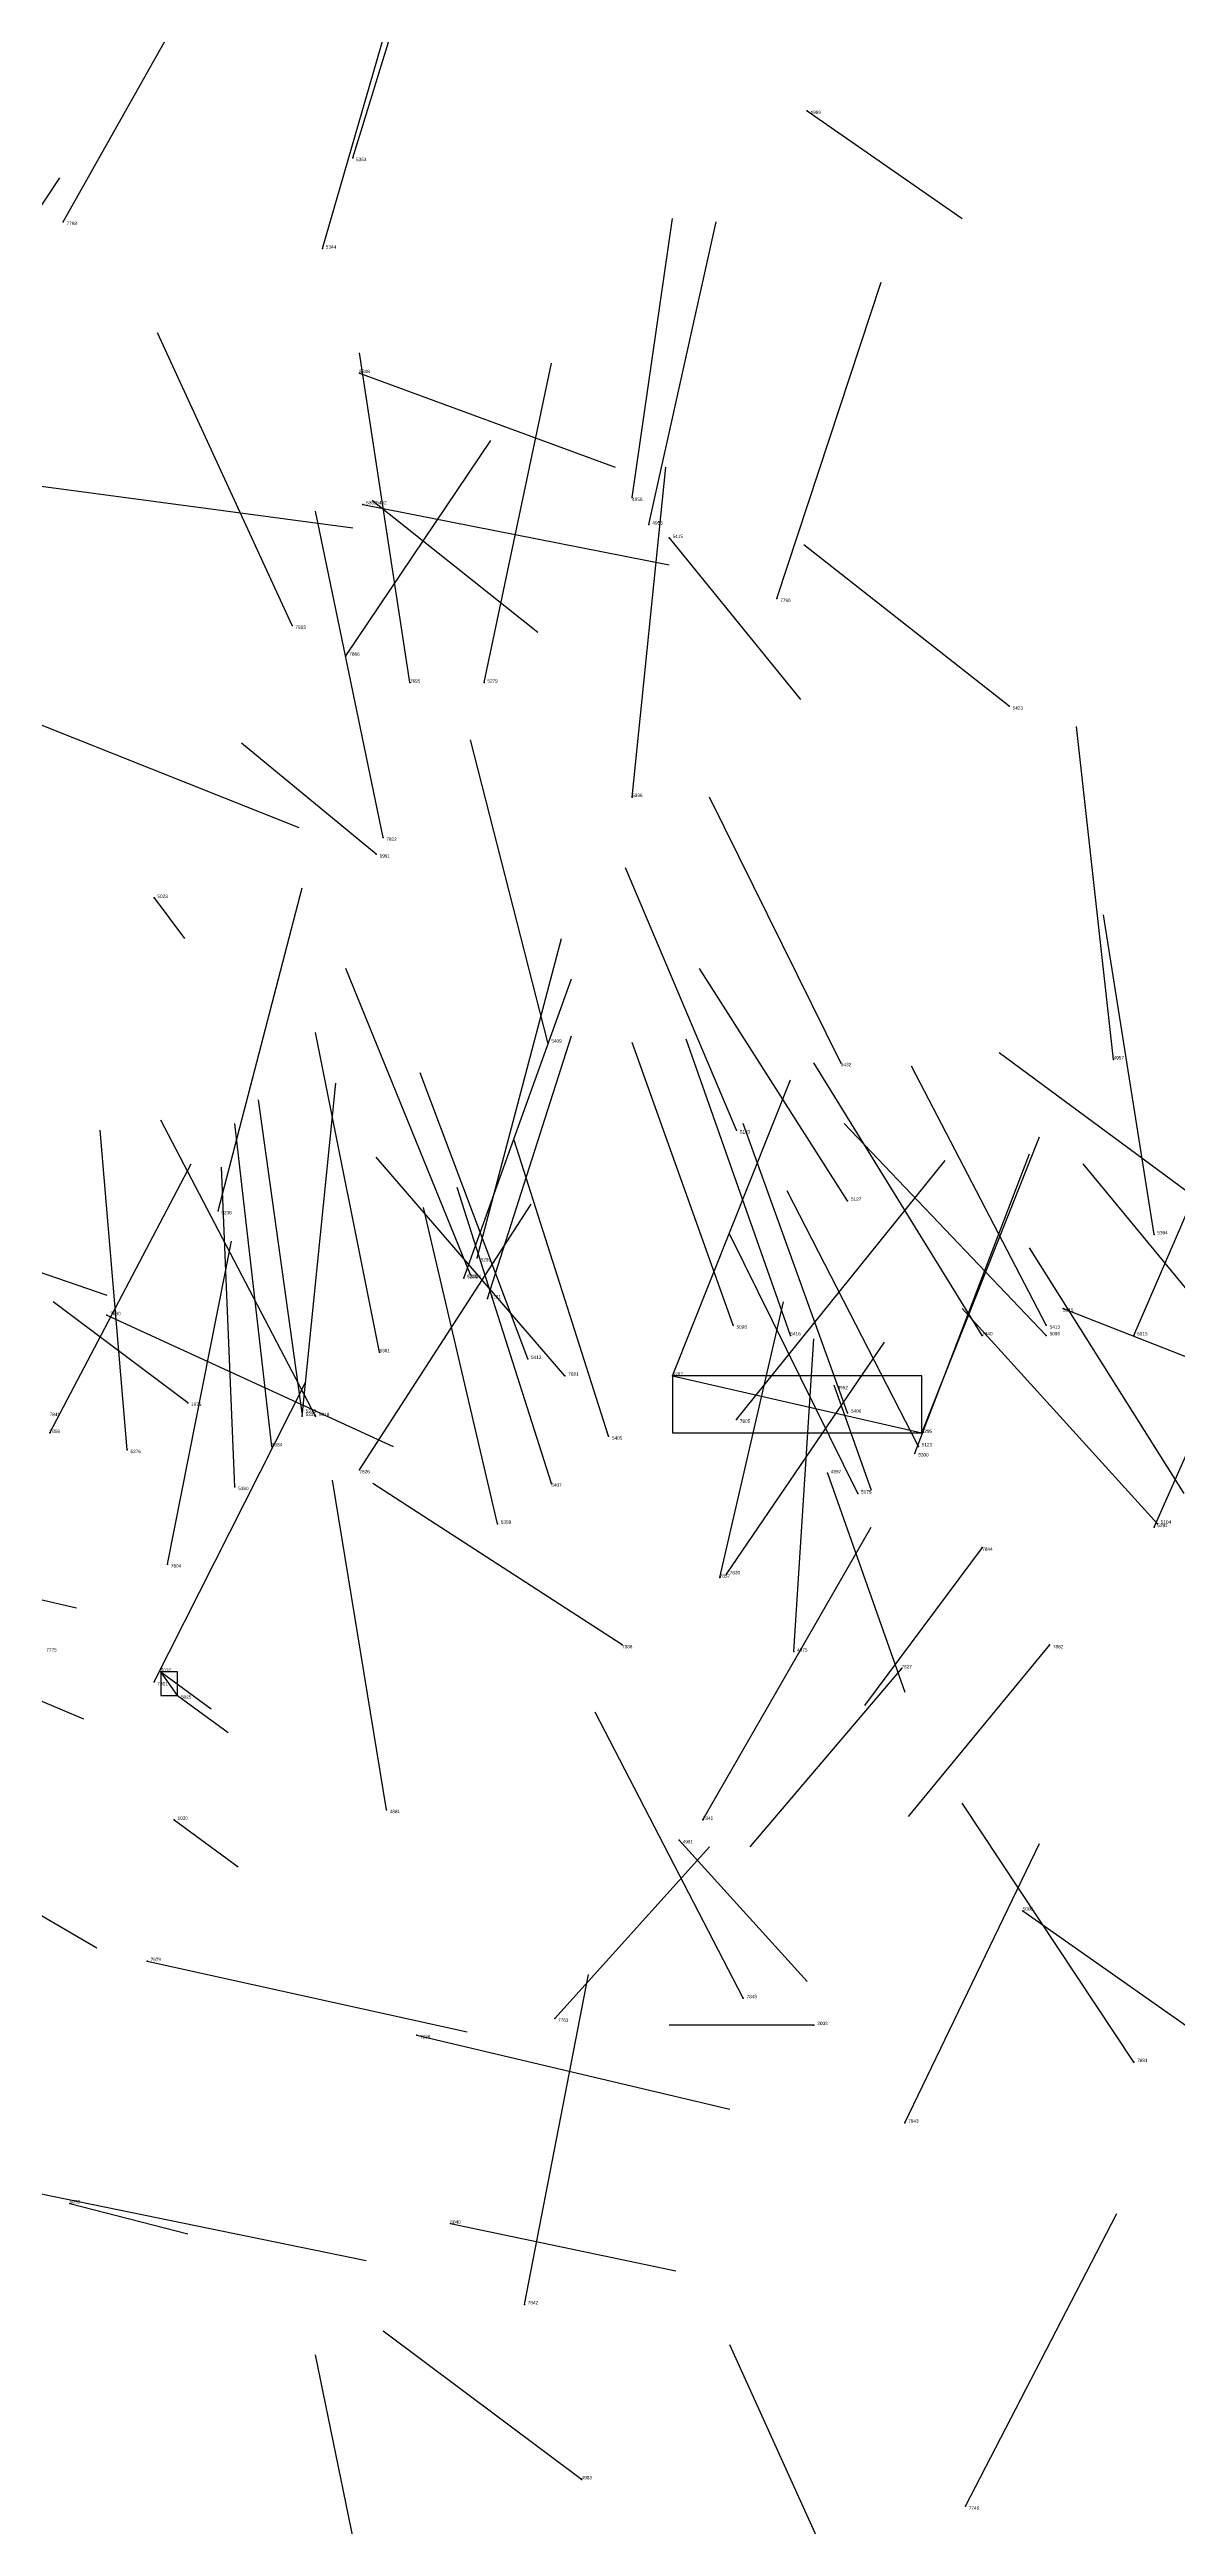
# Model space of a CAD drawing. Extents: x 59.1 to 70.8, y 600.3 to 605.1.
# Drawn here: x 68.865 to 69.2, y 603.99 to 604.726 of the extents above; entities that cross this region are included whole.
import ezdxf

# ---------------------------------------------------------------- set-up
doc = ezdxf.new("R2010")
doc.units = 0
for name, color, linetype in [('Clients', 3, 'CONTINUOUS'), ('Facilities', 3, 'CONTINUOUS'), ('Facilities_lines', 3, 'CONTINUOUS'), ('Min_max_boxes', 1, 'CONTINUOUS'), ('Normals', 1, 'CONTINUOUS'), ('Source_points', 5, 'CONTINUOUS'), ('Text', 3, 'CONTINUOUS')]:
    doc.layers.add(name, color=color, linetype=linetype)

msp = doc.modelspace()

# ---------------------------------------------------------------- linework, layer by layer
at = {"layer": 'Clients', "color": 5}
for p in [(69.124, 604.315, 454.614), (68.898, 604.244, 457.48)]:
    msp.add_point(p, dxfattribs=at)
at = {"layer": 'Facilities', "color": 3}
for p in [(69.09, 604.708, 449.217), (68.955, 604.694, 455.002), (68.869, 604.675, 458.817), (68.946, 604.667, 455.04), (68.957, 604.63, 455.392), (68.958, 604.591, 455.419), (68.961, 604.592, 455.62), (69.038, 604.593, 457.676), (69.043, 604.585, 457.714), (69.049, 604.581, 455.23), (69.081, 604.563, 458.567), (68.937, 604.555, 460.229), (68.953, 604.546, 462.007), (68.972, 604.538, 460.072), (68.994, 604.538, 454.984), (69.15, 604.531, 455.616), (69.038, 604.504, 455.024), (68.962, 604.487, 449.551), (68.964, 604.492, 459.984), (68.896, 604.474, 457.59), (69.013, 604.431, 455.925), (69.181, 604.426, 457.741), (69.1, 604.425, 455.892), (69.069, 604.405, 456.026), (69.102, 604.384, 456.117), (68.915, 604.381, 454.738), (68.992, 604.367, 454.739), (69.193, 604.374, 455.212), (68.988, 604.361, 454.638), (68.99, 604.362, 457.678), (68.995, 604.355, 454.256), (68.882, 604.35, 460.753), (69.068, 604.347, 456.044), (69.161, 604.347, 456), (69.166, 604.352, 456.22), (68.963, 604.339, 455.884), (69.085, 604.344, 455.883), (69.142, 604.344, 459.939), (69.161, 604.344, 456.169), (69.187, 604.344, 454.688), (69.007, 604.337, 455.767), (69.018, 604.332, 460.291), (69.05, 604.332, 454.706), (68.906, 604.324, 449.609), (69.098, 604.329, 457.573), (68.94, 604.321, 455.786), (68.94, 604.32, 455.119), (68.944, 604.32, 457.686), (69.069, 604.319, 458.556), (69.102, 604.321, 455.944), (68.865, 604.315, 459.135), (68.888, 604.31, 455.564), (68.931, 604.311, 455.818), (69.031, 604.314, 455.98), (69.122, 604.309, 454.702), (69.123, 604.311, 456.103), (68.957, 604.304, 459.151), (69.096, 604.303, 457.31), (68.92, 604.299, 455.754), (69.014, 604.3, 455.913), (69.105, 604.297, 456.041), (68.998, 604.288, 455.849), (69.193, 604.287, 454.699), (69.194, 604.288, 456.168), (69.142, 604.281, 459.268), (68.9, 604.276, 458.55), (69.064, 604.272, 459.464), (69.066, 604.273, 459.178), (69.035, 604.252, 460.353), (69.086, 604.25, 458.321), (69.162, 604.252, 459.214), (69.118, 604.245, 459.174), (68.896, 604.241, 459.124), (68.903, 604.237, 457.502), (68.902, 604.2, 457.495), (68.965, 604.203, 458.28), (69.059, 604.2, 459.126), (69.052, 604.194, 457.289), (69.154, 604.173, 457.306), (68.894, 604.158, 460.662), (69.071, 604.147, 459.952), (69.015, 604.141, 462.052), (69.092, 604.139, 449.714), (68.974, 604.136, 460.606), (69.187, 604.128, 460.106), (69.119, 604.11, 459.196), (68.871, 604.086, 457.487), (68.984, 604.08, 457.259), (69.006, 604.056, 459.476), (69.023, 604.004, 457.21), (69.137, 603.996, 459.116)]:
    msp.add_point(p, dxfattribs=at)
at = {"layer": 'Facilities_lines', "color": 3}
for p, q in [((69.05, 604.332, 454.706), (69.124, 604.315, 454.614)), ((68.903, 604.237, 457.502), (68.898, 604.244, 457.48))]:
    msp.add_line(p, q, dxfattribs=at)
at = {"layer": 'Min_max_boxes', "color": 1}
for p, q in [((69.124, 604.332, 454.614), (69.05, 604.332, 454.614)), ((69.05, 604.332, 454.614), (69.05, 604.315, 454.614)), ((69.124, 604.332, 454.706), (69.05, 604.332, 454.706)), ((69.05, 604.332, 454.706), (69.05, 604.315, 454.706)), ((69.05, 604.332, 454.614), (69.05, 604.332, 454.706)), ((69.124, 604.315, 454.614), (69.124, 604.332, 454.614)), ((69.124, 604.315, 454.706), (69.124, 604.332, 454.706)), ((69.124, 604.332, 454.614), (69.124, 604.332, 454.706)), ((69.05, 604.315, 454.614), (69.124, 604.315, 454.614)), ((69.05, 604.315, 454.706), (69.124, 604.315, 454.706)), ((69.05, 604.315, 454.614), (69.05, 604.315, 454.706)), ((69.124, 604.315, 454.614), (69.124, 604.315, 454.706)), ((68.903, 604.244, 457.48), (68.898, 604.244, 457.48)), ((68.898, 604.244, 457.48), (68.898, 604.237, 457.48)), ((68.903, 604.244, 457.502), (68.898, 604.244, 457.502)), ((68.898, 604.244, 457.502), (68.898, 604.237, 457.502)), ((68.898, 604.244, 457.48), (68.898, 604.244, 457.502)), ((68.903, 604.237, 457.48), (68.903, 604.244, 457.48)), ((68.903, 604.237, 457.502), (68.903, 604.244, 457.502)), ((68.903, 604.244, 457.48), (68.903, 604.244, 457.502)), ((68.898, 604.237, 457.48), (68.903, 604.237, 457.48)), ((68.898, 604.237, 457.502), (68.903, 604.237, 457.502)), ((68.898, 604.237, 457.48), (68.898, 604.237, 457.502)), ((68.903, 604.237, 457.48), (68.903, 604.237, 457.502))]:
    msp.add_line(p, q, dxfattribs=at)
at = {"layer": 'Normals', "color": 1}
for p, q in [((68.955, 604.694, 455.002), (68.983, 604.785, 454.97)), ((68.869, 604.675, 458.817), (68.918, 604.762, 458.817)), ((68.946, 604.667, 455.04), (68.972, 604.757, 455.006)), ((69.09, 604.708, 449.217), (69.136, 604.676, 449.134)), ((68.821, 604.617, 461.847), (68.868, 604.688, 461.899)), ((69.038, 604.593, 457.676), (69.05, 604.676, 457.622)), ((69.043, 604.585, 457.714), (69.063, 604.675, 457.675)), ((69.081, 604.563, 458.567), (69.112, 604.657, 458.552)), ((68.937, 604.555, 460.229), (68.897, 604.642, 460.2)), ((68.972, 604.538, 460.072), (68.957, 604.636, 460.061)), ((68.994, 604.538, 454.984), (69.014, 604.633, 454.961)), ((68.957, 604.63, 455.392), (69.033, 604.602, 455.45)), ((68.953, 604.546, 462.007), (68.996, 604.61, 462.071)), ((68.858, 604.597, 461.244), (68.955, 604.584, 461.266)), ((69.038, 604.504, 455.024), (69.048, 604.602, 455.006)), ((68.964, 604.492, 459.984), (68.944, 604.589, 459.994)), ((68.958, 604.591, 455.419), (69.049, 604.573, 455.457)), ((68.961, 604.592, 455.62), (69.01, 604.553, 455.542)), ((69.049, 604.581, 455.23), (69.088, 604.533, 455.309)), ((69.15, 604.531, 455.616), (69.089, 604.579, 455.679)), ((68.851, 604.53, 461.068), (68.939, 604.495, 461.101)), ((69.181, 604.426, 457.741), (69.17, 604.525, 457.734)), ((68.962, 604.487, 449.551), (68.922, 604.52, 449.636)), ((69.013, 604.431, 455.925), (68.99, 604.521, 455.962)), ((69.1, 604.425, 455.892), (69.061, 604.504, 455.939)), ((69.069, 604.405, 456.026), (69.036, 604.483, 456.079)), ((68.896, 604.474, 457.59), (68.905, 604.462, 457.689)), ((68.915, 604.381, 454.738), (68.94, 604.477, 454.728)), ((69.193, 604.374, 455.212), (69.178, 604.469, 455.186)), ((68.992, 604.367, 454.739), (69.017, 604.462, 454.72)), ((68.99, 604.362, 457.678), (68.953, 604.453, 457.661)), ((68.988, 604.361, 454.638), (69.02, 604.45, 454.606)), ((69.102, 604.384, 456.117), (69.058, 604.453, 456.175)), ((68.963, 604.339, 455.884), (68.944, 604.434, 455.909)), ((68.995, 604.355, 454.256), (69.02, 604.433, 454.198)), ((69.068, 604.347, 456.044), (69.038, 604.431, 456.09)), ((69.085, 604.344, 455.883), (69.054, 604.432, 455.918)), ((69.216, 604.377, 456.094), (69.147, 604.428, 456.146)), ((69.187, 604.344, 454.688), (69.225, 604.432, 454.659)), ((68.94, 604.32, 455.119), (68.95, 604.419, 455.123)), ((69.007, 604.337, 455.767), (68.975, 604.422, 455.81)), ((69.05, 604.332, 454.706), (69.085, 604.42, 454.674)), ((69.142, 604.344, 459.939), (69.092, 604.425, 459.91)), ((69.161, 604.347, 456), (69.121, 604.424, 456.05)), ((68.94, 604.321, 455.786), (68.927, 604.414, 455.82)), ((68.888, 604.31, 455.564), (68.88, 604.405, 455.593)), ((68.944, 604.32, 457.686), (68.898, 604.408, 457.673)), ((68.931, 604.311, 455.818), (68.92, 604.407, 455.843)), ((69.102, 604.321, 455.944), (69.071, 604.407, 455.985)), ((69.161, 604.344, 456.169), (69.101, 604.407, 456.219)), ((69.018, 604.332, 460.291), (68.962, 604.397, 460.24)), ((69.031, 604.314, 455.98), (69.003, 604.402, 456.019)), ((69.122, 604.309, 454.702), (69.156, 604.398, 454.673)), ((69.124, 604.315, 454.614), (69.159, 604.403, 454.582)), ((68.865, 604.315, 459.135), (68.907, 604.395, 459.178)), ((68.92, 604.299, 455.754), (68.916, 604.394, 455.785)), ((69.069, 604.319, 458.556), (69.131, 604.396, 458.571)), ((69.228, 604.327, 456.064), (69.172, 604.395, 456.111)), ((68.957, 604.304, 459.151), (69.008, 604.383, 459.184)), ((68.998, 604.288, 455.849), (68.976, 604.382, 455.876)), ((69.014, 604.3, 455.913), (68.986, 604.388, 455.95)), ((69.123, 604.311, 456.103), (69.084, 604.387, 456.155)), ((68.809, 604.381, 455.513), (68.882, 604.356, 455.449)), ((69.193, 604.287, 454.699), (69.232, 604.375, 454.671)), ((68.9, 604.276, 458.55), (68.919, 604.372, 458.528)), ((69.105, 604.297, 456.041), (69.067, 604.374, 456.092)), ((69.202, 604.297, 456.046), (69.156, 604.37, 456.096)), ((68.906, 604.324, 449.609), (68.866, 604.354, 449.695)), ((69.064, 604.272, 459.464), (69.083, 604.354, 459.41)), ((68.882, 604.35, 460.753), (68.967, 604.311, 460.788)), ((69.194, 604.288, 456.168), (69.136, 604.352, 456.218)), ((69.166, 604.352, 456.22), (69.245, 604.321, 456.166)), ((69.066, 604.273, 459.178), (69.113, 604.342, 459.123)), ((69.086, 604.25, 458.321), (69.092, 604.343, 458.358)), ((68.896, 604.241, 459.124), (68.941, 604.33, 459.117)), ((69.098, 604.329, 457.573), (69.109, 604.298, 457.667)), ((68.965, 604.203, 458.28), (68.949, 604.301, 458.294)), ((69.096, 604.303, 457.31), (69.119, 604.238, 457.382)), ((69.035, 604.252, 460.353), (68.961, 604.3, 460.305)), ((69.059, 604.2, 459.126), (69.109, 604.287, 459.124)), ((69.142, 604.281, 459.268), (69.107, 604.234, 459.349)), ((68.847, 604.269, 457.564), (68.873, 604.263, 457.66)), ((69.162, 604.252, 459.214), (69.12, 604.201, 459.289)), ((68.898, 604.244, 457.48), (68.913, 604.233, 457.578)), ((69.118, 604.245, 459.174), (69.073, 604.192, 459.246)), ((68.849, 604.241, 457.533), (68.875, 604.23, 457.629)), ((68.903, 604.237, 457.502), (68.918, 604.226, 457.6)), ((69.071, 604.147, 459.952), (69.027, 604.232, 459.923)), ((68.793, 604.212, 460.351), (68.879, 604.162, 460.359)), ((68.902, 604.2, 457.495), (68.921, 604.186, 457.592)), ((69.187, 604.128, 460.106), (69.136, 604.205, 460.068)), ((69.015, 604.141, 462.052), (69.061, 604.192, 462.125)), ((69.052, 604.194, 457.289), (69.09, 604.152, 457.371)), ((69.119, 604.11, 459.196), (69.159, 604.193, 459.157)), ((69.154, 604.173, 457.306), (69.208, 604.135, 457.381)), ((68.894, 604.158, 460.662), (68.989, 604.137, 460.686)), ((69.006, 604.056, 459.476), (69.025, 604.154, 459.469)), ((69.092, 604.139, 449.714), (69.049, 604.139, 449.804)), ((68.974, 604.136, 460.606), (69.067, 604.114, 460.636)), ((68.862, 604.089, 460.644), (68.959, 604.069, 460.658)), ((68.871, 604.086, 457.487), (68.906, 604.077, 457.58)), ((68.984, 604.08, 457.259), (69.051, 604.066, 457.332)), ((69.137, 603.996, 459.116), (69.182, 604.083, 459.098)), ((69.023, 604.004, 457.21), (68.964, 604.048, 457.143)), ((69.106, 603.958, 458.286), (69.067, 604.044, 458.319)), ((68.963, 603.948, 458.325), (68.944, 604.041, 458.294))]:
    msp.add_line(p, q, dxfattribs=at)
at = {"layer": 'Source_points', "color": 5}
for p in [(69.09, 604.708, 449.217), (68.955, 604.694, 455.002), (68.869, 604.675, 458.817), (68.946, 604.667, 455.04), (68.957, 604.63, 455.392), (68.958, 604.591, 455.419), (68.961, 604.592, 455.62), (69.038, 604.593, 457.676), (69.043, 604.585, 457.714), (69.049, 604.581, 455.23), (69.081, 604.563, 458.567), (68.937, 604.555, 460.229), (68.953, 604.546, 462.007), (68.972, 604.538, 460.072), (68.994, 604.538, 454.984), (69.15, 604.531, 455.616), (69.038, 604.504, 455.024), (68.962, 604.487, 449.551), (68.964, 604.492, 459.984), (68.896, 604.474, 457.59), (69.013, 604.431, 455.925), (69.181, 604.426, 457.741), (69.1, 604.425, 455.892), (69.069, 604.405, 456.026), (69.102, 604.384, 456.117), (68.915, 604.381, 454.738), (68.992, 604.367, 454.739), (69.193, 604.374, 455.212), (68.988, 604.361, 454.638), (68.99, 604.362, 457.678), (68.995, 604.355, 454.256), (68.882, 604.35, 460.753), (69.068, 604.347, 456.044), (69.161, 604.347, 456), (69.166, 604.352, 456.22), (68.963, 604.339, 455.884), (69.085, 604.344, 455.883), (69.142, 604.344, 459.939), (69.161, 604.344, 456.169), (69.187, 604.344, 454.688), (69.007, 604.337, 455.767), (69.018, 604.332, 460.291), (69.05, 604.332, 454.706), (68.906, 604.324, 449.609), (69.098, 604.329, 457.573), (68.94, 604.321, 455.786), (68.94, 604.32, 455.119), (68.944, 604.32, 457.686), (69.069, 604.319, 458.556), (69.102, 604.321, 455.944), (68.865, 604.315, 459.135), (68.888, 604.31, 455.564), (68.931, 604.311, 455.818), (69.031, 604.314, 455.98), (69.122, 604.309, 454.702), (69.123, 604.311, 456.103), (69.124, 604.315, 454.614), (68.957, 604.304, 459.151), (69.096, 604.303, 457.31), (68.92, 604.299, 455.754), (69.014, 604.3, 455.913), (69.105, 604.297, 456.041), (68.998, 604.288, 455.849), (69.193, 604.287, 454.699), (69.194, 604.288, 456.168), (69.142, 604.281, 459.268), (68.9, 604.276, 458.55), (69.064, 604.272, 459.464), (69.066, 604.273, 459.178), (69.035, 604.252, 460.353), (69.086, 604.25, 458.321), (69.162, 604.252, 459.214), (68.898, 604.244, 457.48), (69.118, 604.245, 459.174), (68.896, 604.241, 459.124), (68.903, 604.237, 457.502), (68.902, 604.2, 457.495), (68.965, 604.203, 458.28), (69.059, 604.2, 459.126), (69.052, 604.194, 457.289), (69.154, 604.173, 457.306), (68.894, 604.158, 460.662), (69.071, 604.147, 459.952), (69.015, 604.141, 462.052), (69.092, 604.139, 449.714), (68.974, 604.136, 460.606), (69.187, 604.128, 460.106), (69.119, 604.11, 459.196), (68.871, 604.086, 457.487), (68.984, 604.08, 457.259), (69.006, 604.056, 459.476), (69.023, 604.004, 457.21), (69.137, 603.996, 459.116)]:
    msp.add_point(p, dxfattribs=at)

# ---------------------------------------------------------------- texts
at = {"layer": 'Text', "color": 3}
for s, p in [('1989', (69.091, 604.707, 449.217)), ('5353', (68.956, 604.693, 455.002)), ('7798', (68.87, 604.674, 458.817)), ('5344', (68.947, 604.667, 455.04)), ('5348', (68.957, 604.63, 455.392)), ('5369', (68.959, 604.591, 455.419)), ('5402', (68.962, 604.591, 455.62)), ('4958', (69.038, 604.592, 457.676)), ('4953', (69.044, 604.585, 457.714)), ('5415', (69.05, 604.581, 455.23)), ('7796', (69.082, 604.562, 458.567)), ('7803', (68.938, 604.554, 460.229)), ('7866', (68.954, 604.546, 462.007)), ('7695', (68.972, 604.538, 460.072)), ('5279', (68.995, 604.538, 454.984)), ('5423', (69.151, 604.53, 455.616)), ('5396', (69.038, 604.504, 455.024)), ('1991', (68.963, 604.486, 449.551)), ('7822', (68.965, 604.491, 459.984)), ('5023', (68.897, 604.474, 457.59)), ('5409', (69.014, 604.431, 455.925)), ('4957', (69.181, 604.426, 457.741)), ('5432', (69.1, 604.424, 455.892)), ('5133', (69.07, 604.404, 456.026)), ('5127', (69.103, 604.384, 456.117)), ('5236', (68.916, 604.38, 454.738)), ('5394', (69.194, 604.374, 455.212)), ('5239', (68.993, 604.366, 454.739)), ('5235', (68.989, 604.361, 454.638)), ('5024', (68.99, 604.361, 457.678)), ('5221', (68.996, 604.355, 454.256)), ('7680', (68.883, 604.35, 460.753)), ('5098', (69.069, 604.346, 456.044)), ('5416', (69.085, 604.344, 455.883)), ('7840', (69.142, 604.344, 459.939)), ('5413', (69.162, 604.346, 456)), ('5096', (69.162, 604.344, 456.169)), ('5115', (69.166, 604.351, 456.22)), ('5315', (69.188, 604.344, 454.688)), ('5381', (68.963, 604.339, 455.884)), ('5412', (69.008, 604.337, 455.767)), ('7681', (69.019, 604.332, 460.291)), ('5287', (69.05, 604.332, 454.706)), ('1976', (68.907, 604.323, 449.609)), ('4952', (69.099, 604.328, 457.573)), ('7841', (68.865, 604.32, 459.929)), ('7859', (68.865, 604.315, 459.135)), ('5373', (68.941, 604.321, 455.786)), ('5335', (68.941, 604.32, 455.119)), ('5018', (68.945, 604.32, 457.686)), ('7805', (69.07, 604.318, 458.556)), ('5406', (69.103, 604.321, 455.944)), ('5295', (69.124, 604.315, 454.614)), ('5376', (68.889, 604.309, 455.564)), ('5384', (68.931, 604.311, 455.818)), ('5405', (69.032, 604.313, 455.98)), ('5300', (69.123, 604.308, 454.702)), ('5123', (69.124, 604.311, 456.103)), ('7826', (68.957, 604.303, 459.151)), ('4997', (69.097, 604.303, 457.31)), ('5390', (68.921, 604.298, 455.754)), ('5407', (69.014, 604.299, 455.913)), ('5075', (69.106, 604.297, 456.041)), ('5389', (68.999, 604.288, 455.849)), ('5291', (69.194, 604.287, 454.699)), ('5104', (69.195, 604.288, 456.168)), ('7844', (69.142, 604.28, 459.268)), ('7804', (68.901, 604.275, 458.55)), ('7857', (69.064, 604.272, 459.464)), ('7830', (69.067, 604.273, 459.178)), ('7775', (68.864, 604.25, 458.549)), ('7886', (69.035, 604.251, 460.353)), ('4875', (69.087, 604.25, 458.321)), ('7862', (69.163, 604.251, 459.214)), ('5032', (68.898, 604.244, 457.48)), ('7827', (69.118, 604.245, 459.174)), ('7811', (68.897, 604.24, 459.124)), ('5025', (68.904, 604.236, 457.502)), ('5030', (68.903, 604.2, 457.495)), ('4881', (68.966, 604.202, 458.28)), ('7845', (69.059, 604.2, 459.126)), ('4991', (69.053, 604.193, 457.289)), ('5000', (69.154, 604.173, 457.306)), ('7679', (68.895, 604.158, 460.662)), ('7849', (69.072, 604.147, 459.952)), ('7763', (69.016, 604.14, 462.052)), ('2003', (69.093, 604.139, 449.714)), ('7686', (68.975, 604.135, 460.606)), ('7881', (69.188, 604.128, 460.106)), ('7843', (69.12, 604.11, 459.196)), ('5039', (68.871, 604.086, 457.487)), ('5040', (68.984, 604.08, 457.259)), ('7842', (69.007, 604.056, 459.476)), ('4983', (69.023, 604.004, 457.21)), ('7746', (69.138, 603.995, 459.116))]:
    msp.add_text(s, height=0.001, dxfattribs=at).set_placement(p)

doc.saveas('drawing.dxf')
